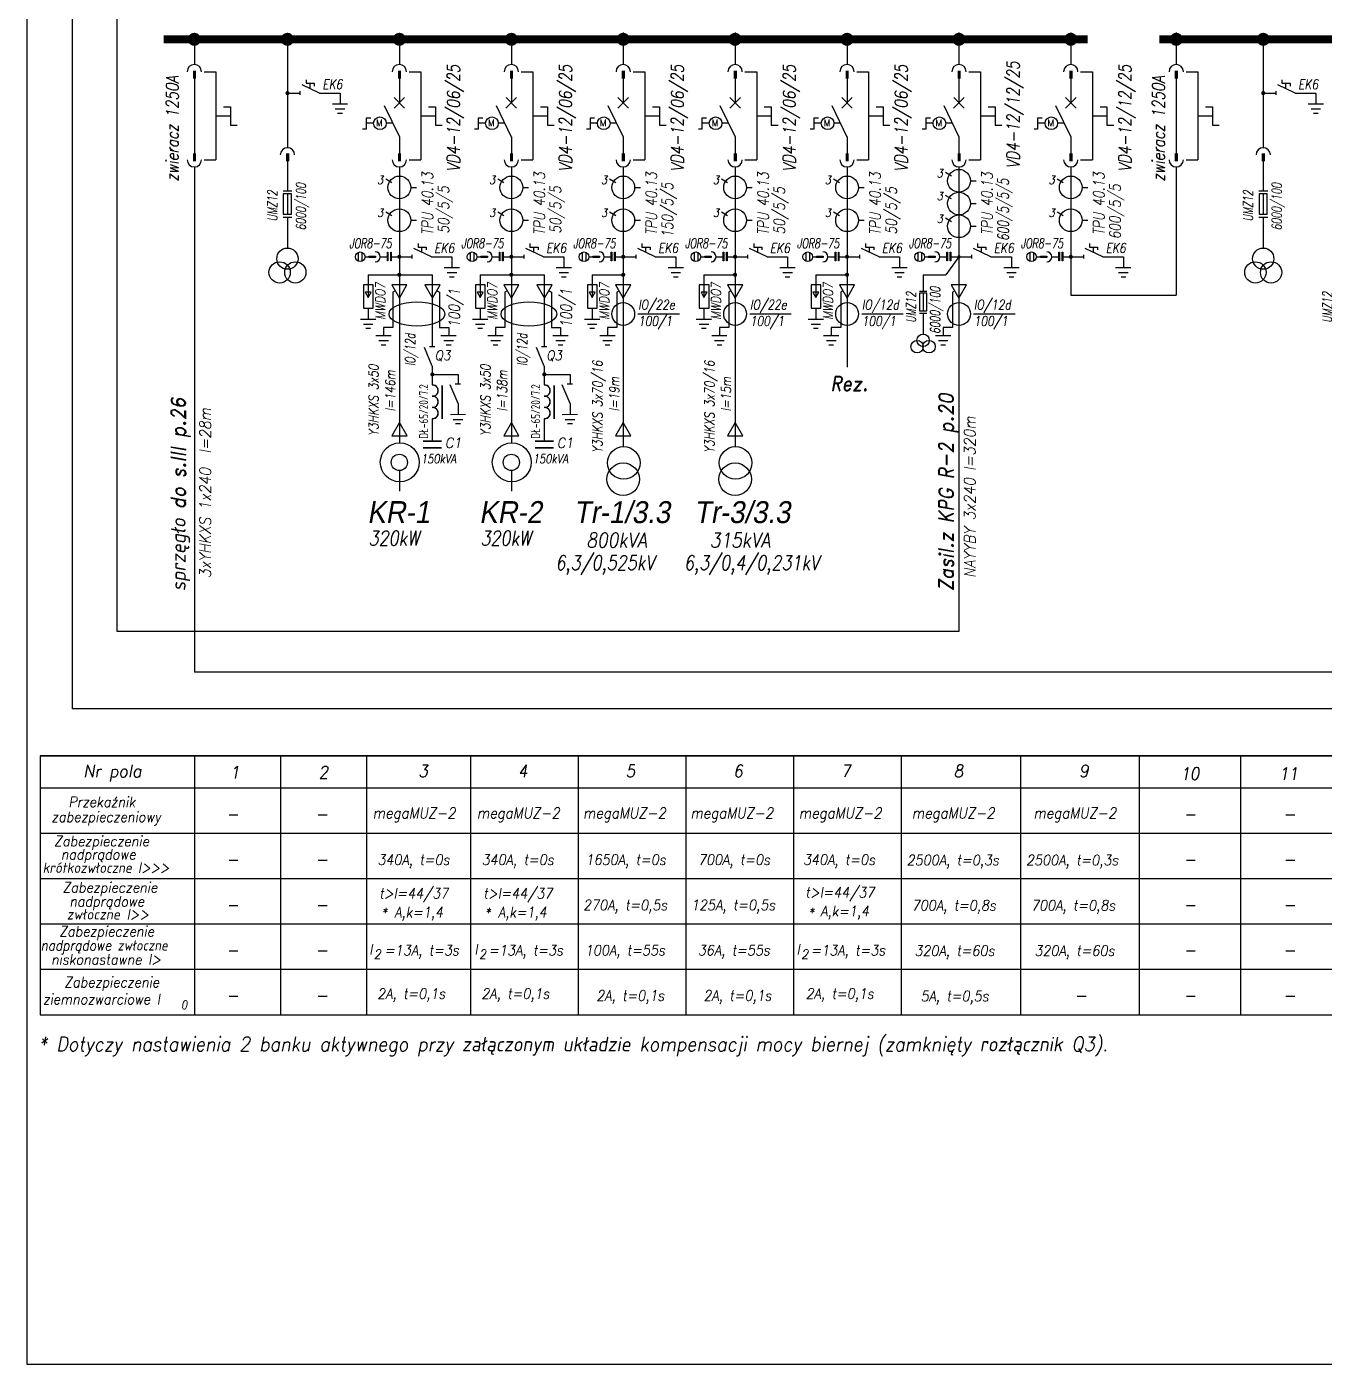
# Model space of a CAD drawing. Extents: x 0 to 420, y 0 to 295.
# Drawn here: x 0 to 179.1, y 0 to 184.6 of the extents above; entities that cross this region are included whole.
import ezdxf

# ---------------------------------------------------------------- set-up
doc = ezdxf.new("R2010")
doc.units = 0
doc.header["$MEASUREMENT"] = 0
doc.layers.get('0').update_dxf_attribs({"linetype": 'CONTINUOUS'})
doc.layers.add('STYKI', color=4, linetype='CONTINUOUS')
doc.styles.add('ROMAND', font='romand', dxfattribs={"width": 0.7, "oblique": 10, "height": 3.5})
doc.styles.add('ROMANS', font='romans', dxfattribs={"width": 0.8, "oblique": 10, "height": 1.99})
doc.styles.add('styl1', font='ARIAL.TTF', dxfattribs={"oblique": 10, "height": 1.82})

msp = doc.modelspace()

# ---------------------------------------------------------------- linework, layer by layer
for p, q in [((0, 295), (0, 0)), ((47.88, 171.24), (46.86, 171.24)), ((50.53, 171.24), (49.62, 171.24)), ((63.34, 171.24), (62.32, 171.24)), ((65.98, 171.24), (65.08, 171.24)), ((78.79, 171.24), (77.77, 171.24)), ((81.43, 171.24), (80.53, 171.24)), ((94.23, 171.24), (93.21, 171.24)), ((96.87, 171.24), (95.97, 171.24)), ((109.68, 171.24), (108.66, 171.24)), ((112.32, 171.24), (111.42, 171.24)), ((125.13, 171.24), (124.11, 171.24)), ((127.77, 171.24), (126.87, 171.24)), ((140.57, 171.24), (139.55, 171.24)), ((143.21, 171.24), (142.31, 171.24)), ((0, 0), (420, 0))]:
    msp.add_line(p, q)
at = {"color": 7}
for p, q in [((6.32, 90.46), (6.32, 212.85)), ((12.48, 101.12), (12.48, 205.35)), ((23.14, 182.83), (23.14, 179.35)), ((35.99, 182.83), (35.99, 167.86)), ((51.44, 182.83), (51.44, 179.35)), ((66.9, 182.83), (66.9, 179.35)), ((82.34, 183.78), (82.34, 179.35)), ((97.79, 183.78), (97.79, 179.35)), ((113.24, 182.83), (113.24, 179.35)), ((128.69, 183.76), (128.69, 179.35)), ((144.13, 183.76), (144.13, 179.35)), ((158.68, 183.76), (158.68, 179.35)), ((170.69, 182.83), (170.69, 167.86)), ((23.14, 178.39), (23.14, 166.17)), ((24.5, 178.36), (26.12, 178.36)), ((26.12, 178.36), (26.12, 166.21)), ((38.57, 177.26), (38.57, 176.76)), ((51.44, 178.39), (51.44, 174.07)), ((52.8, 178.36), (54.42, 178.36)), ((54.42, 178.36), (54.42, 166.21)), ((66.9, 178.39), (66.9, 174.07)), ((68.26, 178.36), (69.88, 178.36)), ((69.88, 178.36), (69.88, 166.21)), ((82.34, 178.39), (82.34, 174.07)), ((83.71, 178.36), (85.33, 178.36)), ((85.33, 178.36), (85.33, 166.21)), ((97.79, 178.39), (97.79, 174.07)), ((99.15, 178.36), (100.77, 178.36)), ((100.77, 178.36), (100.77, 166.21)), ((113.24, 178.39), (113.24, 174.07)), ((114.6, 178.36), (116.22, 178.36)), ((116.22, 178.36), (116.22, 166.21)), ((128.69, 178.39), (128.69, 174.07)), ((130.05, 178.36), (131.67, 178.36)), ((131.67, 178.36), (131.67, 166.21)), ((144.13, 178.39), (144.13, 174.07)), ((145.49, 178.36), (147.11, 178.36)), ((147.11, 178.36), (147.11, 166.21)), ((158.68, 178.39), (158.68, 166.17)), ((160.04, 178.36), (161.66, 178.36)), ((161.66, 178.36), (161.66, 166.21)), ((173.27, 177.26), (173.27, 176.76)), ((35.99, 175.41), (37.72, 175.41)), ((37.72, 175.68), (37.72, 175.17)), ((40.42, 175.41), (38, 176.56)), ((38.57, 176.76), (39.69, 176.76)), ((39.11, 175.98), (39.11, 176.75)), ((39.69, 176.76), (39.69, 176.37)), ((40.42, 175.41), (43.25, 175.41)), ((43.25, 175.41), (43.25, 173.93)), ((170.69, 175.41), (172.43, 175.41)), ((172.43, 175.68), (172.43, 175.16)), ((175.12, 175.41), (172.7, 176.56)), ((173.27, 176.76), (174.39, 176.76)), ((173.82, 175.98), (173.82, 176.75)), ((174.39, 176.76), (174.39, 176.36)), ((175.12, 175.41), (177.95, 175.41)), ((177.95, 175.41), (177.95, 173.93)), ((27.17, 173.53), (28.13, 173.53)), ((28.13, 173.53), (28.13, 170.99)), ((42.19, 173.92), (44.3, 173.93)), ((52.17, 174.8), (50.71, 173.35)), ((50.71, 174.8), (52.16, 173.34)), ((55.47, 173.53), (56.43, 173.53)), ((56.43, 173.53), (56.43, 170.99)), ((67.63, 174.8), (66.16, 173.35)), ((66.17, 174.8), (67.62, 173.34)), ((70.93, 173.53), (71.89, 173.53)), ((71.89, 173.53), (71.89, 170.99)), ((83.08, 174.8), (81.61, 173.35)), ((81.62, 174.8), (83.07, 173.34)), ((86.38, 173.53), (87.34, 173.53)), ((87.34, 173.53), (87.34, 170.99)), ((98.52, 174.8), (97.05, 173.35)), ((97.06, 174.8), (98.51, 173.34)), ((101.82, 173.53), (102.78, 173.53)), ((102.78, 173.53), (102.78, 170.99)), ((113.97, 174.8), (112.51, 173.35)), ((112.51, 174.8), (113.96, 173.34)), ((117.27, 173.53), (118.23, 173.53)), ((118.23, 173.53), (118.23, 170.99)), ((129.42, 174.8), (127.95, 173.35)), ((127.96, 174.8), (129.41, 173.34)), ((132.72, 173.53), (133.68, 173.53)), ((133.68, 173.53), (133.68, 170.99)), ((144.86, 174.8), (143.4, 173.35)), ((143.4, 174.8), (144.85, 173.34)), ((148.16, 173.53), (149.12, 173.53)), ((149.12, 173.53), (149.12, 170.99)), ((162.71, 173.53), (163.67, 173.53)), ((163.67, 173.53), (163.67, 170.99)), ((176.89, 173.92), (179, 173.93)), ((26.12, 172.28), (28.13, 172.28)), ((42.59, 173.24), (43.9, 173.24)), ((42.92, 172.66), (43.57, 172.66)), ((47.49, 171.95), (46.86, 171.95)), ((46.86, 171.95), (46.86, 170.41)), ((54.42, 172.28), (56.43, 172.28)), ((62.95, 171.95), (62.32, 171.95)), ((62.32, 171.95), (62.32, 170.41)), ((69.88, 172.28), (71.89, 172.28)), ((78.4, 171.95), (77.77, 171.95)), ((77.77, 171.95), (77.77, 170.41)), ((85.33, 172.28), (87.34, 172.28)), ((93.84, 171.95), (93.21, 171.95)), ((93.21, 171.95), (93.21, 170.41)), ((100.77, 172.28), (102.78, 172.28)), ((109.29, 171.95), (108.66, 171.95)), ((108.66, 171.95), (108.66, 170.41)), ((116.22, 172.28), (118.23, 172.28)), ((124.74, 171.95), (124.11, 171.95)), ((124.11, 171.95), (124.11, 170.41)), ((131.67, 172.28), (133.68, 172.28)), ((140.18, 171.95), (139.55, 171.95)), ((139.55, 171.95), (139.55, 170.41)), ((147.11, 172.28), (149.12, 172.28)), ((161.66, 172.28), (163.67, 172.28)), ((177.29, 173.24), (178.6, 173.24)), ((177.63, 172.66), (178.27, 172.66)), ((28.13, 170.99), (29.06, 170.99)), ((46.86, 170.41), (46.37, 170.41)), ((56.43, 170.99), (57.36, 170.99)), ((62.32, 170.41), (61.83, 170.41)), ((71.89, 170.99), (72.81, 170.99)), ((77.77, 170.41), (77.27, 170.41)), ((87.34, 170.99), (88.26, 170.99)), ((93.21, 170.41), (92.72, 170.41)), ((102.78, 170.99), (103.71, 170.99)), ((108.66, 170.41), (108.17, 170.41)), ((118.23, 170.99), (119.16, 170.99)), ((124.11, 170.41), (123.61, 170.41)), ((133.68, 170.99), (134.6, 170.99)), ((139.55, 170.41), (139.06, 170.41)), ((149.12, 170.99), (150.05, 170.99)), ((163.67, 170.99), (164.6, 170.99)), ((51.44, 169.38), (51.44, 166.17)), ((66.9, 169.38), (66.9, 166.17)), ((82.34, 169.38), (82.34, 166.17)), ((97.79, 169.38), (97.79, 166.17)), ((113.24, 169.38), (113.24, 166.17)), ((128.69, 169.38), (128.69, 166.17)), ((144.13, 169.38), (144.13, 166.17)), ((24.5, 166.21), (26.12, 166.21)), ((35.99, 166.54), (35.99, 162.22)), ((52.8, 166.21), (54.42, 166.21)), ((68.26, 166.21), (69.88, 166.21)), ((83.71, 166.21), (85.33, 166.21)), ((99.15, 166.21), (100.77, 166.21)), ((114.6, 166.21), (116.22, 166.21)), ((130.05, 166.21), (131.67, 166.21)), ((145.49, 166.21), (147.11, 166.21)), ((160.04, 166.21), (161.66, 166.21)), ((170.69, 166.54), (170.69, 162.22)), ((23.14, 165.22), (23.14, 95.51)), ((51.44, 165.22), (51.44, 127.16)), ((66.9, 165.22), (66.9, 127.16)), ((82.34, 165.22), (82.34, 127.16)), ((97.79, 165.22), (97.79, 127.16)), ((113.24, 165.22), (113.24, 137.61)), ((127.65, 163.93), (126.81, 164.44)), ((128.69, 165.22), (128.69, 101.12)), ((144.13, 165.22), (144.13, 147.51)), ((158.68, 165.17), (158.68, 147.51)), ((50.4, 163.01), (49.56, 163.52)), ((65.86, 163.01), (65.02, 163.52)), ((81.31, 163.01), (80.47, 163.52)), ((96.75, 163.01), (95.91, 163.52)), ((112.2, 163.01), (111.36, 163.52)), ((130.29, 163.31), (131.06, 163.31)), ((143.09, 163.01), (142.25, 163.52)), ((35.39, 161.92), (36.61, 161.92)), ((36.55, 161.5), (35.42, 161.5)), ((35.42, 161.5), (35.42, 158.68)), ((35.99, 162.22), (35.99, 161.92)), ((35.99, 161.5), (35.99, 158.68)), ((36.55, 158.68), (36.55, 161.5)), ((53.05, 162.39), (53.81, 162.39)), ((68.5, 162.39), (69.27, 162.39)), ((83.95, 162.39), (84.72, 162.39)), ((99.39, 162.39), (100.16, 162.39)), ((114.84, 162.39), (115.61, 162.39)), ((127.65, 160.8), (126.81, 161.3)), ((145.73, 162.39), (146.5, 162.39)), ((170.09, 161.92), (171.31, 161.92)), ((171.25, 161.5), (170.12, 161.5)), ((170.12, 161.5), (170.12, 158.68)), ((170.69, 162.22), (170.69, 161.92)), ((170.69, 161.5), (170.69, 158.68)), ((171.25, 158.68), (171.25, 161.5)), ((50.4, 158.48), (49.56, 158.99)), ((65.86, 158.48), (65.02, 158.99)), ((81.31, 158.48), (80.46, 158.99)), ((96.75, 158.48), (95.91, 158.99)), ((112.2, 158.48), (111.36, 158.99)), ((130.29, 160.17), (131.06, 160.17)), ((143.09, 158.48), (142.25, 158.99)), ((35.39, 158.27), (36.61, 158.27)), ((35.42, 158.68), (36.55, 158.68)), ((35.99, 158.27), (35.99, 154.03)), ((53.04, 157.86), (53.81, 157.86)), ((68.5, 157.86), (69.27, 157.86)), ((83.95, 157.86), (84.72, 157.86)), ((99.39, 157.86), (100.16, 157.86)), ((114.84, 157.86), (115.61, 157.86)), ((127.65, 157.66), (126.81, 158.17)), ((130.29, 157.03), (131.06, 157.03)), ((145.73, 157.86), (146.5, 157.86)), ((170.09, 158.27), (171.31, 158.27)), ((170.12, 158.68), (171.25, 158.68)), ((170.69, 158.27), (170.69, 154.03)), ((45.77, 153.44), (45.77, 152.2)), ((46.28, 153.44), (46.28, 152.2)), ((55.87, 152.82), (53.44, 153.97)), ((54.02, 154.67), (54.02, 154.17)), ((54.02, 154.17), (55.13, 154.17)), ((54.56, 153.39), (54.56, 154.15)), ((55.13, 154.17), (55.13, 153.77)), ((61.23, 153.44), (61.23, 152.2)), ((61.73, 153.44), (61.73, 152.2)), ((71.32, 152.82), (68.9, 153.97)), ((69.47, 154.67), (69.47, 154.17)), ((69.47, 154.17), (70.59, 154.17)), ((70.02, 153.39), (70.02, 154.15)), ((70.59, 154.17), (70.59, 153.77)), ((76.68, 153.44), (76.68, 152.2)), ((77.18, 153.44), (77.18, 152.2)), ((86.77, 152.82), (84.35, 153.97)), ((84.92, 154.67), (84.92, 154.17)), ((84.92, 154.17), (86.04, 154.17)), ((85.47, 153.39), (85.47, 154.15)), ((86.04, 154.17), (86.04, 153.77)), ((92.12, 153.44), (92.12, 152.2)), ((92.62, 153.44), (92.62, 152.2)), ((102.21, 152.82), (99.79, 153.97)), ((100.36, 154.67), (100.36, 154.17)), ((100.36, 154.17), (101.48, 154.17)), ((100.91, 153.39), (100.91, 154.15)), ((101.48, 154.17), (101.48, 153.77)), ((107.57, 153.44), (107.57, 152.2)), ((108.08, 153.44), (108.08, 152.2)), ((117.66, 152.82), (115.24, 153.97)), ((115.81, 154.67), (115.81, 154.17)), ((115.81, 154.17), (116.93, 154.17)), ((116.36, 153.39), (116.36, 154.15)), ((116.93, 154.17), (116.93, 153.77)), ((123.02, 153.44), (123.02, 152.2)), ((123.52, 153.44), (123.52, 152.2)), ((127.03, 153.46), (127.12, 153.46)), ((127.03, 152.25), (127.03, 153.46)), ((127.12, 153.46), (127.12, 152.25)), ((127.49, 153.46), (127.57, 153.46)), ((127.49, 152.25), (127.49, 153.46)), ((127.57, 153.46), (127.57, 152.25)), ((133.11, 152.82), (130.69, 153.97)), ((131.26, 154.67), (131.26, 154.17)), ((131.26, 154.17), (132.38, 154.17)), ((131.81, 153.39), (131.81, 154.15)), ((132.38, 154.17), (132.38, 153.77)), ((138.46, 153.44), (138.46, 152.2)), ((138.97, 153.44), (138.97, 152.2)), ((148.55, 152.82), (146.13, 153.97)), ((146.7, 154.67), (146.7, 154.17)), ((146.7, 154.17), (147.82, 154.17)), ((147.25, 153.39), (147.25, 154.15)), ((147.82, 154.17), (147.82, 153.77)), ((46.69, 152.82), (48.14, 152.82)), ((46.69, 152.82), (47.47, 152.82)), ((48.81, 152.82), (49.87, 152.82)), ((50.24, 152.82), (53.17, 152.82)), ((53.17, 153.08), (53.17, 152.57)), ((55.87, 152.82), (58.7, 152.82)), ((58.7, 152.82), (58.7, 151.33)), ((62.15, 152.82), (63.6, 152.82)), ((62.15, 152.82), (62.93, 152.82)), ((64.27, 152.82), (65.33, 152.82)), ((65.7, 152.82), (68.63, 152.82)), ((68.63, 153.08), (68.63, 152.57)), ((71.32, 152.82), (74.15, 152.82)), ((74.15, 152.82), (74.15, 151.33)), ((77.6, 152.82), (79.05, 152.82)), ((77.6, 152.82), (78.38, 152.82)), ((79.72, 152.82), (80.77, 152.82)), ((81.15, 152.82), (84.08, 152.82)), ((84.08, 153.08), (84.08, 152.57)), ((86.77, 152.82), (89.6, 152.82)), ((89.6, 152.82), (89.6, 151.33)), ((93.04, 152.82), (94.49, 152.82)), ((93.04, 152.82), (93.82, 152.82)), ((95.16, 152.82), (96.22, 152.82)), ((96.59, 152.82), (99.52, 152.82)), ((99.52, 153.08), (99.52, 152.57)), ((102.21, 152.82), (105.04, 152.82)), ((105.04, 152.82), (105.04, 151.33)), ((108.49, 152.82), (109.94, 152.82)), ((108.49, 152.82), (109.27, 152.82)), ((110.61, 152.82), (111.67, 152.82)), ((112.04, 152.82), (114.97, 152.82)), ((114.97, 153.08), (114.97, 152.57)), ((117.66, 152.82), (120.49, 152.82)), ((120.49, 152.82), (120.49, 151.33)), ((123.94, 152.82), (125.39, 152.82)), ((123.94, 152.82), (124.72, 152.82)), ((124.49, 152.72), (124.49, 152.91)), ((124.49, 152.91), (125.39, 152.91)), ((125.39, 152.72), (124.49, 152.72)), ((125.39, 152.91), (125.39, 152.72)), ((126.06, 152.82), (127.12, 152.82)), ((128.69, 152.82), (126.89, 150.34)), ((127.12, 152.25), (127.03, 152.25)), ((127.49, 152.82), (130.42, 152.82)), ((127.57, 152.25), (127.49, 152.25)), ((130.42, 153.08), (130.42, 152.57)), ((133.11, 152.82), (135.94, 152.82)), ((135.94, 152.82), (135.94, 151.33)), ((139.38, 152.82), (140.83, 152.82)), ((139.38, 152.82), (140.16, 152.82)), ((141.5, 152.82), (142.56, 152.82)), ((142.93, 152.82), (145.86, 152.82)), ((145.86, 153.08), (145.86, 152.57)), ((148.55, 152.82), (151.39, 152.82)), ((151.39, 152.82), (151.39, 151.33)), ((47.15, 150.34), (56.02, 150.34)), ((47.15, 150.34), (47.15, 147.2)), ((55.99, 150.34), (55.99, 140.42)), ((57.63, 151.33), (59.74, 151.34)), ((58.03, 150.64), (59.35, 150.64)), ((58.37, 150.07), (59.02, 150.07)), ((62.6, 150.34), (71.48, 150.34)), ((62.6, 150.34), (62.6, 147.2)), ((71.45, 150.34), (71.45, 140.42)), ((73.09, 151.33), (75.2, 151.34)), ((73.49, 150.64), (74.8, 150.64)), ((73.83, 150.07), (74.47, 150.07)), ((78.05, 150.34), (82.34, 150.34)), ((78.05, 150.34), (78.05, 147.2)), ((88.54, 151.33), (90.65, 151.34)), ((88.94, 150.64), (90.25, 150.64)), ((89.28, 150.07), (89.92, 150.07)), ((93.49, 150.34), (97.79, 150.34)), ((93.49, 150.34), (93.49, 147.2)), ((103.98, 151.33), (106.09, 151.34)), ((104.38, 150.64), (105.69, 150.64)), ((104.72, 150.07), (105.36, 150.07)), ((108.95, 150.34), (113.24, 150.34)), ((108.95, 150.34), (108.95, 147.2)), ((119.43, 151.33), (121.54, 151.34)), ((119.83, 150.64), (121.14, 150.64)), ((120.17, 150.07), (120.81, 150.07)), ((123.74, 150.34), (126.89, 150.34)), ((123.74, 150.34), (123.74, 148.09)), ((134.88, 151.33), (136.99, 151.34)), ((135.28, 150.64), (136.59, 150.64)), ((135.62, 150.07), (136.26, 150.07)), ((150.32, 151.33), (152.43, 151.34)), ((150.72, 150.64), (152.03, 150.64)), ((151.06, 150.07), (151.71, 150.07)), ((50.85, 148.12), (50.56, 147.94)), ((50.56, 147.94), (50.56, 143.05)), ((56.61, 148.16), (56.96, 147.94)), ((56.96, 147.94), (56.96, 143.05)), ((66.31, 148.12), (66.02, 147.94)), ((66.02, 147.94), (66.02, 143.05)), ((72.07, 148.16), (72.42, 147.94)), ((72.42, 147.94), (72.42, 143.05)), ((81.76, 148.12), (81.46, 147.94)), ((81.46, 147.94), (81.46, 143.05)), ((97.2, 148.12), (96.91, 147.94)), ((96.91, 147.94), (96.91, 143.05)), ((112.65, 148.12), (112.36, 147.94)), ((112.36, 147.94), (112.36, 143.05)), ((123.22, 148.09), (124.26, 148.09)), ((124.26, 147.78), (123.25, 147.78)), ((123.25, 147.78), (123.25, 145.38)), ((123.74, 147.78), (123.74, 145.38)), ((124.26, 145.38), (124.26, 147.78)), ((129.74, 148.95), (127.63, 148.94)), ((127.63, 148.94), (128.69, 147.12)), ((128.1, 148.12), (127.8, 147.94)), ((127.8, 147.94), (127.8, 143.05)), ((128.69, 147.12), (129.74, 148.95)), ((144.13, 147.51), (158.68, 147.51)), ((46.08, 144.22), (48.19, 144.23)), ((47.15, 145.74), (47.15, 144.22)), ((61.54, 144.22), (63.65, 144.23)), ((62.6, 145.74), (62.6, 144.22)), ((76.99, 144.22), (79.1, 144.23)), ((78.05, 145.74), (78.05, 144.22)), ((84.37, 144.95), (90.09, 144.95)), ((92.43, 144.22), (94.54, 144.23)), ((93.49, 145.74), (93.49, 144.22)), ((99.81, 144.95), (105.53, 144.95)), ((107.88, 144.22), (109.99, 144.23)), ((108.95, 145.74), (108.95, 144.22)), ((115.26, 144.95), (120.99, 144.95)), ((123.22, 145.02), (124.26, 145.02)), ((123.25, 145.38), (124.26, 145.38)), ((123.74, 144.96), (123.74, 142.15)), ((130.71, 144.95), (136.43, 144.95)), ((46.48, 143.53), (47.8, 143.53)), ((46.82, 142.96), (47.47, 142.96)), ((50.56, 143.05), (49.27, 143.05)), ((49.27, 143.05), (49.27, 141.94)), ((56.96, 143.05), (58.25, 143.05)), ((58.25, 143.05), (58.25, 141.94)), ((61.94, 143.53), (63.25, 143.53)), ((62.28, 142.96), (62.92, 142.96)), ((66.02, 143.05), (64.73, 143.05)), ((64.73, 143.05), (64.73, 141.94)), ((72.42, 143.05), (73.7, 143.05)), ((73.7, 143.05), (73.7, 141.94)), ((77.39, 143.53), (78.7, 143.53)), ((77.73, 142.96), (78.37, 142.96)), ((81.46, 143.05), (80.18, 143.05)), ((80.18, 143.05), (80.18, 141.94)), ((92.83, 143.53), (94.14, 143.53)), ((93.17, 142.96), (93.81, 142.96)), ((96.91, 143.05), (95.62, 143.05)), ((95.62, 143.05), (95.62, 141.94)), ((108.28, 143.53), (109.59, 143.53)), ((108.62, 142.96), (109.27, 142.96)), ((112.36, 143.05), (111.07, 143.05)), ((111.07, 143.05), (111.07, 141.94)), ((127.8, 143.05), (126.52, 143.05)), ((126.52, 143.05), (126.52, 141.94)), ((48.21, 141.94), (50.32, 141.95)), ((48.61, 141.25), (49.92, 141.25)), ((48.94, 140.68), (49.59, 140.68)), ((55.99, 137.72), (54.92, 140.31)), ((55.61, 140.42), (56.34, 140.42)), ((57.18, 141.94), (59.29, 141.95)), ((57.58, 141.25), (58.9, 141.25)), ((57.92, 140.68), (58.57, 140.68)), ((63.67, 141.94), (65.77, 141.95)), ((64.07, 141.25), (65.38, 141.25)), ((64.4, 140.68), (65.05, 140.68)), ((71.45, 137.72), (70.38, 140.31)), ((71.07, 140.42), (71.8, 140.42)), ((72.64, 141.94), (74.75, 141.95)), ((73.04, 141.25), (74.35, 141.25)), ((73.38, 140.68), (74.02, 140.68)), ((79.11, 141.94), (81.22, 141.95)), ((79.51, 141.25), (80.83, 141.25)), ((79.85, 140.68), (80.5, 140.68)), ((94.56, 141.94), (96.66, 141.95)), ((94.96, 141.25), (96.27, 141.25)), ((95.29, 140.68), (95.94, 140.68)), ((110.01, 141.94), (112.12, 141.95)), ((110.41, 141.25), (111.72, 141.25)), ((110.74, 140.68), (111.39, 140.68)), ((125.46, 141.94), (127.56, 141.95)), ((125.86, 141.25), (127.17, 141.25)), ((126.19, 140.68), (126.84, 140.68)), ((55.96, 136.6), (59.54, 136.6)), ((55.99, 137.72), (55.99, 135.13)), ((59.54, 136.6), (59.54, 135.27)), ((71.42, 136.6), (75, 136.6)), ((71.45, 137.72), (71.45, 135.13)), ((75, 136.6), (75, 135.27)), ((57.3, 135.08), (57.3, 130.47)), ((57.33, 135.08), (57.33, 130.47)), ((59.54, 132.57), (58.47, 135.16)), ((59.16, 135.27), (59.89, 135.27)), ((72.76, 135.08), (72.76, 130.47)), ((72.79, 135.08), (72.79, 130.47)), ((75, 132.57), (73.92, 135.16)), ((74.62, 135.27), (75.35, 135.27)), ((58.48, 131.08), (60.58, 131.09)), ((59.54, 132.57), (59.54, 131.08)), ((73.93, 131.08), (76.04, 131.09)), ((75, 132.57), (75, 131.08)), ((55.99, 130.47), (55.99, 127.36)), ((58.88, 130.39), (60.19, 130.39)), ((59.21, 129.82), (59.86, 129.82)), ((71.45, 130.47), (71.45, 127.36)), ((74.33, 130.39), (75.64, 130.39)), ((74.67, 129.82), (75.32, 129.82)), ((82.34, 127.16), (82.34, 126.63)), ((97.79, 127.16), (97.79, 126.63)), ((51.44, 123.33), (51.44, 120.47)), ((66.9, 123.33), (66.9, 120.47)), ((128.69, 101.12), (12.48, 101.12)), ((402.52, 95.51), (23.14, 95.51)), ((370.42, 90.46), (6.32, 90.46))]:
    msp.add_line(p, q, dxfattribs=at)
at = {"color": 7, "lineweight": 35}
for p, q in [((54.73, 127.36), (57.25, 127.36)), ((70.19, 127.36), (72.71, 127.36)), ((54.73, 126.45), (57.25, 126.45)), ((70.19, 126.45), (72.71, 126.45)), ((1.87, 83.97), (410.11, 83.97))]:
    msp.add_line(p, q, dxfattribs=at)
at = {"color": 7, "linetype": 'Continuous'}
for p, q in [((1.87, 83.97), (1.87, 48.21)), ((23.18, 83.97), (23.18, 48.3)), ((35.05, 83.97), (35.05, 48.21)), ((46.92, 83.97), (46.92, 48.21)), ((61.24, 83.97), (61.24, 48.3)), ((76.11, 83.97), (76.11, 48.3)), ((90.98, 83.97), (90.98, 48.3)), ((105.85, 83.97), (105.85, 48.3)), ((120.71, 83.97), (120.71, 48.3)), ((137.17, 83.97), (137.17, 48.3)), ((153.58, 83.97), (153.58, 48.3)), ((167.57, 83.97), (167.57, 48.21)), ((1.87, 79.53), (410.11, 79.53)), ((1.87, 73.28), (410.11, 73.28)), ((1.87, 67.03), (410.11, 67.03)), ((1.87, 60.78), (410.11, 60.78)), ((1.87, 54.53), (410.11, 54.53)), ((1.87, 48.21), (410.11, 48.21))]:
    msp.add_line(p, q, dxfattribs=at)
at = {"color": 7, "const_width": 1.12}
for points in [[(18.88, 182.83), (146.45, 182.83)], [(156.36, 182.83), (266.17, 182.83)]]:
    msp.add_lwpolyline(points, dxfattribs=at)
at = {"color": 7}
for points, const_width in [([(22.68, 182.83, 1), (23.6, 182.83, 1)], 0.876), ([(35.53, 182.83, 1), (36.45, 182.83, 1)], 0.876), ([(50.98, 182.83, 1), (51.9, 182.83, 1)], 0.876), ([(66.44, 182.83, 1), (67.36, 182.83, 1)], 0.876), ([(81.88, 182.83, 1), (82.8, 182.83, 1)], 0.876), ([(97.33, 182.83, 1), (98.25, 182.83, 1)], 0.876), ([(112.78, 182.83, 1), (113.7, 182.83, 1)], 0.876), ([(128.23, 182.83, 1), (129.15, 182.83, 1)], 0.876), ([(143.67, 182.83, 1), (144.59, 182.83, 1)], 0.876), ([(158.22, 182.83, 1), (159.14, 182.83, 1)], 0.876), ([(170.23, 182.83, 1), (171.15, 182.83, 1)], 0.876), ([(35.85, 175.41, 1), (36.14, 175.41, 1)], 0.278), ([(170.55, 175.41, 1), (170.84, 175.41, 1)], 0.278), ([(51.29, 152.82, 1), (51.58, 152.82, 1)], 0.278), ([(66.75, 152.82, 1), (67.04, 152.82, 1)], 0.278), ([(82.2, 152.82, 1), (82.49, 152.82, 1)], 0.278), ([(97.64, 152.82, 1), (97.93, 152.82, 1)], 0.278), ([(113.09, 152.82, 1), (113.38, 152.82, 1)], 0.278), ([(143.98, 152.82, 1), (144.27, 152.82, 1)], 0.278), ([(51.29, 150.34, 1), (51.58, 150.34, 1)], 0.278), ([(66.75, 150.34, 1), (67.04, 150.34, 1)], 0.278), ([(82.2, 150.34, 1), (82.49, 150.34, 1)], 0.278), ([(97.64, 150.34, 1), (97.93, 150.34, 1)], 0.278), ([(113.09, 150.34, 1), (113.38, 150.34, 1)], 0.278), ([(55.85, 136.59, 1), (56.14, 136.59, 1)], 0.278), ([(71.3, 136.59, 1), (71.6, 136.59, 1)], 0.278)]:
    msp.add_lwpolyline(points, format="xyb", close=True, dxfattribs=dict(at, const_width=const_width))
at = {"lineweight": 35, "const_width": 0.441}
for points in [[(23.15, 177.41), (23.15, 178.52)], [(51.45, 177.41), (51.45, 178.52)], [(66.91, 177.41), (66.91, 178.52)], [(82.36, 177.41), (82.36, 178.52)], [(97.81, 177.41), (97.81, 178.52)], [(113.26, 177.41), (113.26, 178.52)], [(128.71, 177.41), (128.71, 178.52)], [(144.15, 177.41), (144.15, 178.52)], [(158.7, 177.41), (158.7, 178.52)], [(23.15, 165.97), (23.15, 167.09)], [(36.01, 165.97), (36.01, 167.09)], [(51.45, 165.97), (51.45, 167.09)], [(66.91, 165.97), (66.91, 167.09)], [(82.36, 165.97), (82.36, 167.09)], [(97.81, 165.97), (97.81, 167.09)], [(113.26, 165.97), (113.26, 167.09)], [(128.71, 165.97), (128.71, 167.09)], [(144.15, 165.97), (144.15, 167.09)], [(158.7, 165.97), (158.7, 167.09)], [(170.71, 165.97), (170.71, 167.09)]]:
    msp.add_lwpolyline(points, dxfattribs=at)
at = {"color": 7}
for points in [[(49.78, 153.46), (49.87, 153.46), (49.87, 152.25), (49.78, 152.25)], [(50.24, 153.46), (50.33, 153.46), (50.33, 152.25), (50.24, 152.25)], [(65.24, 153.46), (65.33, 153.46), (65.33, 152.25), (65.24, 152.25)], [(65.7, 153.46), (65.78, 153.46), (65.78, 152.25), (65.7, 152.25)], [(80.69, 153.46), (80.77, 153.46), (80.77, 152.25), (80.69, 152.25)], [(81.15, 153.46), (81.23, 153.46), (81.23, 152.25), (81.15, 152.25)], [(96.13, 153.46), (96.22, 153.46), (96.22, 152.25), (96.13, 152.25)], [(96.59, 153.46), (96.67, 153.46), (96.67, 152.25), (96.59, 152.25)], [(111.58, 153.46), (111.67, 153.46), (111.67, 152.25), (111.58, 152.25)], [(112.04, 153.46), (112.12, 153.46), (112.12, 152.25), (112.04, 152.25)], [(142.47, 153.46), (142.56, 153.46), (142.56, 152.25), (142.47, 152.25)], [(142.93, 153.46), (143.01, 153.46), (143.01, 152.25), (142.93, 152.25)], [(47.24, 152.72), (47.24, 152.91), (48.14, 152.91), (48.14, 152.72)], [(62.7, 152.72), (62.7, 152.91), (63.6, 152.91), (63.6, 152.72)], [(78.15, 152.72), (78.15, 152.91), (79.05, 152.91), (79.05, 152.72)], [(93.59, 152.72), (93.59, 152.91), (94.49, 152.91), (94.49, 152.72)], [(109.04, 152.72), (109.04, 152.91), (109.94, 152.91), (109.94, 152.72)], [(139.93, 152.72), (139.93, 152.91), (140.83, 152.91), (140.83, 152.72)], [(47.84, 148.93), (46.5, 148.93), (46.5, 145.74), (47.84, 145.74)], [(46.73, 147.92), (47.15, 147.2), (47.56, 147.92)], [(50.38, 148.94), (51.44, 147.12), (52.49, 148.95)], [(54.95, 148.94), (56.01, 147.12), (57.06, 148.95)], [(63.3, 148.93), (61.95, 148.93), (61.95, 145.74), (63.3, 145.74)], [(62.19, 147.92), (62.6, 147.2), (63.02, 147.92)], [(65.84, 148.94), (66.9, 147.12), (67.95, 148.95)], [(70.41, 148.94), (71.47, 147.12), (72.52, 148.95)], [(78.75, 148.93), (77.4, 148.93), (77.4, 145.74), (78.75, 145.74)], [(77.63, 147.92), (78.05, 147.2), (78.47, 147.92)], [(81.29, 148.94), (82.35, 147.12), (83.39, 148.95)], [(94.19, 148.93), (92.84, 148.93), (92.84, 145.74), (94.19, 145.74)], [(93.08, 147.92), (93.49, 147.2), (93.91, 147.92)], [(96.73, 148.94), (97.79, 147.12), (98.84, 148.95)], [(109.64, 148.93), (108.3, 148.93), (108.3, 145.74), (109.64, 145.74)], [(108.53, 147.92), (108.95, 147.2), (109.36, 147.92)], [(112.18, 148.94), (113.24, 147.12), (114.29, 148.95)], [(50.38, 128.1), (52.5, 128.1), (51.44, 129.94)], [(65.84, 128.1), (67.95, 128.1), (66.9, 129.94)], [(81.29, 128.1), (83.4, 128.1), (82.34, 129.94)], [(96.73, 128.1), (98.84, 128.1), (97.79, 129.94)]]:
    msp.add_lwpolyline(points, close=True, dxfattribs=at)
for centre, radius in [((48.75, 171.24), 0.871), ((64.21, 171.24), 0.871), ((79.66, 171.24), 0.871), ((95.1, 171.24), 0.871), ((110.55, 171.24), 0.871), ((126, 171.24), 0.871), ((141.44, 171.24), 0.871), ((46.03, 152.82), 0.667), ((61.48, 152.82), 0.667), ((76.93, 152.82), 0.667), ((92.37, 152.82), 0.667), ((107.82, 152.82), 0.667), ((123.27, 152.82), 0.667), ((138.71, 152.82), 0.667)]:
    msp.add_circle(centre, radius)
for centre, radius in [((128.69, 163.31), 1.57), ((51.44, 162.39), 1.57), ((66.9, 162.39), 1.57), ((82.35, 162.39), 1.57), ((97.79, 162.39), 1.57), ((113.24, 162.39), 1.57), ((144.13, 162.39), 1.57), ((128.69, 160.17), 1.57), ((51.44, 157.86), 1.57), ((66.9, 157.86), 1.57), ((82.34, 157.86), 1.57), ((97.79, 157.86), 1.57), ((113.24, 157.86), 1.57), ((144.13, 157.86), 1.57), ((128.69, 157.03), 1.57), ((35.99, 152.56), 1.47), ((170.69, 152.56), 1.47), ((34.91, 150.66), 1.47), ((37.08, 150.66), 1.47), ((169.61, 150.66), 1.47), ((171.78, 150.66), 1.47), ((82.34, 144.93), 1.57), ((97.79, 144.93), 1.57), ((113.24, 144.93), 1.57), ((128.69, 144.93), 1.57), ((123.74, 141.29), 0.857), ((122.91, 140.42), 0.857), ((124.56, 140.42), 0.857), ((51.5, 124.46), 2.69), ((51.44, 124.45), 1.12), ((66.96, 124.46), 2.69), ((66.9, 124.45), 1.12), ((82.41, 124.38), 2.25), ((97.85, 124.38), 2.25), ((82.34, 122.13), 2.25), ((97.79, 122.13), 2.25)]:
    msp.add_circle(centre, radius, dxfattribs=at)
for centre, radius, start, end in [((23.14, 178.36), 0.986, 0, 180), ((51.44, 178.36), 0.986, 0, 180), ((66.9, 178.36), 0.986, 0, 180), ((82.34, 178.36), 0.986, 0, 180), ((97.79, 178.36), 0.986, 0, 180), ((113.24, 178.36), 0.986, 0, 180), ((128.69, 178.36), 0.986, 0, 180), ((144.13, 178.36), 0.986, 0, 180), ((158.68, 178.36), 0.986, 0, 180), ((23.14, 166.21), 0.986, 180, 0), ((35.99, 166.88), 0.986, 0, 180), ((51.44, 166.21), 0.986, 180, 0), ((66.9, 166.21), 0.986, 180, 0), ((82.34, 166.21), 0.986, 180, 0), ((97.79, 166.21), 0.986, 180, 0), ((113.24, 166.21), 0.986, 180, 0), ((128.69, 166.21), 0.986, 180, 0), ((144.13, 166.21), 0.986, 180, 0), ((158.68, 166.21), 0.986, 180, 0), ((170.69, 166.88), 0.986, 0, 180), ((48.11, 152.82), 0.698, 270, 90), ((63.57, 152.82), 0.698, 270, 90), ((79.02, 152.82), 0.698, 270, 90), ((94.46, 152.82), 0.698, 270, 90), ((109.91, 152.82), 0.698, 270, 90), ((125.36, 152.82), 0.698, 270, 90), ((140.8, 152.82), 0.698, 270, 90), ((128.69, 152.82), 0.146, 0, 180), ((128.69, 152.82), 0.146, 180, 0), ((56.03, 134.35), 0.779, 266.8812, 93.1188), ((56.03, 134.35), 0.763, 266.8145, 93.1855), ((71.49, 134.35), 0.779, 266.8812, 93.1188), ((71.49, 134.35), 0.763, 266.8145, 93.1855), ((56.03, 132.81), 0.779, 266.8812, 93.1188), ((56.03, 132.81), 0.763, 266.8145, 93.1855), ((71.49, 132.81), 0.779, 266.8812, 93.1188), ((71.49, 132.81), 0.763, 266.8145, 93.1855), ((56.03, 131.25), 0.779, 266.8812, 93.1188), ((56.03, 131.25), 0.763, 266.8145, 93.1855), ((71.49, 131.25), 0.779, 266.8812, 93.1188), ((71.49, 131.25), 0.763, 266.8145, 93.1855)]:
    msp.add_arc(centre, radius, start, end, dxfattribs=at)
for centre in [(53.87, 144.92), (69.33, 144.92)]:
    msp.add_ellipse(centre, major_axis=(-3.85, 0), ratio=0.435484, dxfattribs=at)
at = {"layer": 'STYKI', "color": 7}
for p, q in [((49.33, 173.72), (51.44, 169.38)), ((64.79, 173.72), (66.89, 169.38)), ((80.24, 173.72), (82.34, 169.38)), ((95.68, 173.72), (97.78, 169.38)), ((111.13, 173.72), (113.23, 169.38)), ((126.58, 173.72), (128.68, 169.38)), ((142.02, 173.72), (144.12, 169.38))]:
    msp.add_line(p, q, dxfattribs=at)

# ---------------------------------------------------------------- texts
at = {"color": 7, "oblique": 10}
for s, height, style, width, p in [('VD4-12/06/25', 1.728, 'ROMANS', 0.8, (59.78, 164.55)), ('VD4-12/06/25', 1.728, 'ROMANS', 0.8, (75.24, 164.55)), ('VD4-12/06/25', 1.728, 'ROMANS', 0.8, (90.68, 164.55)), ('VD4-12/06/25', 1.728, 'ROMANS', 0.8, (106.13, 164.55)), ('VD4-12/06/25', 1.728, 'ROMANS', 0.8, (121.58, 164.55)), ('VD4-12/12/25', 1.728, 'ROMANS', 0.8, (137.03, 165.02)), ('VD4-12/12/25', 1.728, 'ROMANS', 0.8, (152.47, 164.55)), ('zwieracz 1250A', 1.728, 'ROMANS', 0.8, (20.96, 163.23)), ('zwieracz 1250A', 1.728, 'ROMANS', 0.8, (157.09, 163.23)), ('TPU 40.13', 1.536, 'ROMANS', 0.8, (56.09, 155.79)), ('TPU 40.13', 1.536, 'ROMANS', 0.8, (71.54, 155.79)), ('TPU 40.13', 1.536, 'ROMANS', 0.8, (86.99, 155.79)), ('TPU 40.13', 1.536, 'ROMANS', 0.8, (102.43, 155.79)), ('TPU 40.13', 1.536, 'ROMANS', 0.8, (117.88, 155.79)), ('TPU 40.13', 1.536, 'ROMANS', 0.8, (133.33, 155.79)), ('TPU 40.13', 1.536, 'ROMANS', 0.8, (148.77, 155.79)), ('6000/100', 1.344, 'ROMANS', 0.7, (38.52, 156.46)), ('50/5/5', 1.536, 'ROMANS', 0.8, (58.31, 156.02)), ('50/5/5', 1.536, 'ROMANS', 0.8, (73.77, 156.02)), ('150/5/5', 1.536, 'ROMANS', 0.8, (89.22, 155.44)), ('50/5/5', 1.536, 'ROMANS', 0.8, (104.66, 155.9)), ('50/5/5', 1.536, 'ROMANS', 0.8, (120.11, 155.9)), ('600/5/5/5', 1.536, 'ROMANS', 0.7, (135.56, 155)), ('600/5/5', 1.536, 'ROMANS', 0.8, (151, 155.23)), ('6000/100', 1.344, 'ROMANS', 0.7, (173.22, 156.46)), ('UMZ12', 1.344, 'ROMANS', 0.7, (34.57, 157.7)), ('UMZ12', 1.344, 'ROMANS', 0.7, (169.27, 157.7)), ('MWDO7', 1.344, 'ROMANS', 0.8, (49.49, 144.11)), ('100/1', 1.536, 'ROMANS', 0.8, (59.79, 143.03)), ('100/1', 1.536, 'ROMANS', 0.8, (59.79, 143.03)), ('MWDO7', 1.344, 'ROMANS', 0.8, (64.95, 144.11)), ('100/1', 1.536, 'ROMANS', 0.8, (75.24, 143.03)), ('MWDO7', 1.344, 'ROMANS', 0.8, (80.39, 144.11)), ('MWDO7', 1.344, 'ROMANS', 0.8, (95.84, 144.11)), ('MWDO7', 1.344, 'ROMANS', 0.8, (111.29, 144.11)), ('UMZ12', 1.344, 'ROMANS', 0.7, (122.74, 143.7)), ('6000/100', 1.344, 'ROMANS', 0.7, (126.08, 142.15)), ('UMZ12', 1.344, 'ROMANS', 0.7, (180.2, 143.7)), ('IO/12d', 1.344, 'ROMANS', 0.7, (53.6, 137.73)), ('IO/12d', 1.344, 'ROMANS', 0.7, (69.06, 137.73)), ('Y3HKXS 3x70/16', 1.3472, 'ROMANS', 0.8, (79.47, 125.74)), ('Y3HKXS 3x70/16', 1.3472, 'ROMANS', 0.8, (94.92, 125.74)), ('Y3HKXS 3x50', 1.3472, 'ROMANS', 0.8, (48.55, 128.08)), ('l=146m', 1.347, 'ROMANS', 0.8, (50.85, 131.45)), ('Y3HKXS 3x50', 1.3472, 'ROMANS', 0.8, (64, 128.08)), ('l=138m', 1.347, 'ROMANS', 0.8, (66.31, 131.45)), ('l=19m', 1.347, 'ROMANS', 0.8, (81.78, 131.45)), ('l=15m', 1.347, 'ROMANS', 0.8, (97.22, 131.45)), ('sprzęgło do s.III p.26', 2.0208, 'ROMAND', 0.9, (21.94, 106.68)), ('Zasil.z KPG R-2 p.20', 2.0208, 'ROMAND', 0.9, (127.93, 106.68)), ('3xYHKXS 1x240  l=28m', 1.5717, 'ROMANS', 0.9, (25.42, 108.49)), ('NAYYBY 3x240 l=320m', 1.5717, 'ROMANS', 0.9, (130.96, 108.49))]:
    msp.add_text(s, height=height, rotation=90, dxfattribs=dict(at, style=style, width=width)).set_placement(p)
at = {"color": 7}
for s, height, style, oblique, width, p in [('EK6', 1.344, 'ROMANS', 10, 0.8, (40.81, 175.96)), ('EK6', 1.344, 'ROMANS', 10, 0.8, (175.51, 175.95)), ('3', 1.12, 'ROMANS', 15, 0.85, (125.61, 163.77)), ('3', 1.12, 'ROMANS', 15, 0.85, (48.36, 162.85)), ('3', 1.12, 'ROMANS', 15, 0.85, (63.82, 162.85)), ('3', 1.12, 'ROMANS', 15, 0.85, (79.27, 162.85)), ('3', 1.12, 'ROMANS', 15, 0.85, (94.71, 162.85)), ('3', 1.12, 'ROMANS', 15, 0.85, (110.16, 162.85)), ('3', 1.12, 'ROMANS', 15, 0.85, (141.05, 162.85)), ('3', 1.12, 'ROMANS', 15, 0.85, (125.61, 160.63)), ('3', 1.12, 'ROMANS', 15, 0.85, (48.36, 158.32)), ('3', 1.12, 'ROMANS', 15, 0.85, (63.82, 158.32)), ('3', 1.12, 'ROMANS', 15, 0.85, (79.27, 158.32)), ('3', 1.12, 'ROMANS', 15, 0.85, (94.71, 158.32)), ('3', 1.12, 'ROMANS', 15, 0.85, (110.16, 158.32)), ('3', 1.12, 'ROMANS', 15, 0.85, (141.05, 158.32)), ('3', 1.12, 'ROMANS', 15, 0.85, (125.61, 157.49)), ('JOR8-75', 1.344, 'ROMANS', 10, 0.7, (44.52, 154.01)), ('JOR8-75', 1.344, 'ROMANS', 10, 0.7, (59.97, 154.01)), ('JOR8-75', 1.344, 'ROMANS', 10, 0.7, (75.42, 154.01)), ('JOR8-75', 1.344, 'ROMANS', 10, 0.7, (90.87, 154.01)), ('JOR8-75', 1.344, 'ROMANS', 10, 0.7, (106.32, 154.01)), ('JOR8-75', 1.344, 'ROMANS', 10, 0.7, (121.76, 154.01)), ('JOR8-75', 1.344, 'ROMANS', 10, 0.7, (137.21, 154.01)), ('EK6', 1.344, 'ROMANS', 10, 0.8, (56.26, 153.36)), ('EK6', 1.344, 'ROMANS', 10, 0.8, (71.71, 153.36)), ('EK6', 1.344, 'ROMANS', 10, 0.8, (87.16, 153.36)), ('EK6', 1.344, 'ROMANS', 10, 0.8, (102.6, 153.36)), ('EK6', 1.344, 'ROMANS', 10, 0.8, (118.06, 153.36)), ('EK6', 1.344, 'ROMANS', 10, 0.8, (133.5, 153.36)), ('EK6', 1.344, 'ROMANS', 10, 0.8, (148.95, 153.36)), ('IO/22e', 1.344, 'ROMANS', 10, 0.8, (84.4, 145.54)), ('IO/22e', 1.344, 'ROMANS', 10, 0.8, (99.84, 145.54)), ('IO/12d', 1.344, 'ROMANS', 10, 0.8, (115.29, 145.54)), ('IO/12d', 1.344, 'ROMANS', 10, 0.8, (130.74, 145.54)), ('100/1', 1.344, 'ROMANS', 10, 0.8, (84.4, 143.28)), ('100/1', 1.344, 'ROMANS', 10, 0.8, (99.84, 143.28)), ('100/1', 1.344, 'ROMANS', 10, 0.8, (115.29, 143.28)), ('100/1', 1.344, 'ROMANS', 10, 0.8, (130.74, 143.28)), ('Q3', 1.344, 'ROMANS', 10, 0.9, (56.33, 138.55)), ('Q3', 1.344, 'ROMANS', 10, 0.9, (71.72, 138.54)), ('Rez.', 2.021, 'ROMAND', 10, 0.9, (110.94, 134.32)), ('C1', 1.382, 'ROMAND', 10, 0.95, (57.73, 126.46)), ('C1', 1.382, 'ROMAND', 10, 0.95, (73.18, 126.46)), ('150kVA         ', 1.2528, 'ROMANS', 10, 0.8, (54.42, 124.32)), ('150kVA         ', 1.2528, 'ROMANS', 10, 0.8, (69.87, 124.32)), ('KR-1', 3.024, 'styl1', 10, 0.9, (47, 116.08)), ('KR-2', 3.024, 'styl1', 10, 0.9, (62.45, 116.08)), ('Tr-1/3.3', 3.024, 'styl1', 10, 0.9, (75.49, 116.07)), ('Tr-3/3.3', 3.024, 'styl1', 10, 0.9, (92.09, 116.07)), ('320kW', 2.021, 'ROMAND', 10, 0.8, (47.18, 112.98)), ('320kW', 2.021, 'ROMAND', 10, 0.8, (62.63, 112.98)), ('800kVA', 2.021, 'ROMAND', 10, 0.85, (77.26, 112.72)), ('315kVA', 2.021, 'ROMAND', 10, 0.85, (94.3, 112.72)), ('6,3/0,525kV', 2.0208, 'ROMAND', 10, 0.8, (72.99, 109.6)), ('6,3/0,4/0,231kV', 2.0208, 'ROMAND', 10, 0.8, (90.74, 109.6)), ('Nr pola', 1.7, 'ROMAND', 10, 0.95, (7.81, 81)), ('1', 1.7, 'ROMAND', 10, 0.9, (28.06, 80.84)), ('2', 1.7, 'ROMAND', 10, 0.9, (40.29, 80.84)), ('3', 1.7, 'ROMAND', 10, 0.9, (54.05, 81.02)), ('4', 1.7, 'ROMAND', 10, 0.9, (67.81, 81.02)), ('5', 1.7, 'ROMAND', 10, 0.9, (82.67, 81.02)), ('6', 1.7, 'ROMAND', 10, 0.9, (97.54, 81.02)), ('7', 1.7, 'ROMAND', 10, 0.9, (112.41, 81.02)), ('8', 1.7, 'ROMAND', 10, 0.9, (127.96, 81.02)), ('9', 1.7, 'ROMAND', 10, 0.9, (145.27, 81.02)), ('10', 1.7, 'ROMAND', 10, 0.9, (159.26, 80.66)), ('11', 1.7, 'ROMAND', 10, 0.9, (172.87, 80.66)), ('Przekaźnik ', 1.44, 'ROMAND', 10, 0.9, (5.77, 76.88)), ('zabezpieczeniowy', 1.44, 'ROMAND', 10, 0.9, (3.41, 74.81)), ('-', 1.99, 'ROMANS', 10, 0.8, (27.5, 74.94)), ('-', 1.99, 'ROMANS', 10, 0.8, (39.81, 74.94)), ('megaMUZ-2', 1.5, 'ROMAND', 10, 0.9, (47.76, 75.31)), ('megaMUZ-2', 1.5, 'ROMAND', 10, 0.9, (62.14, 75.31)), ('megaMUZ-2', 1.5, 'ROMAND', 10, 0.9, (76.79, 75.31)), ('megaMUZ-2', 1.5, 'ROMAND', 10, 0.9, (91.62, 75.31)), ('megaMUZ-2', 1.5, 'ROMAND', 10, 0.9, (106.58, 75.31)), ('megaMUZ-2', 1.5, 'ROMAND', 10, 0.9, (122.18, 75.31)), ('megaMUZ-2', 1.5, 'ROMAND', 10, 0.9, (138.97, 75.31)), ('-', 1.99, 'ROMANS', 10, 0.8, (159.66, 74.94)), ('-', 1.99, 'ROMANS', 10, 0.8, (173.39, 74.94)), ('Zabezpieczenie ', 1.44, 'ROMAND', 10, 0.9, (3.78, 71.47)), ('nadprądowe ', 1.44, 'ROMAND', 10, 0.9, (4.72, 69.65)), ('340A, t=0s', 1.44, 'ROMAND', 10, 0.9, (48.42, 68.91)), ('340A, t=0s', 1.44, 'ROMAND', 10, 0.9, (62.8, 68.91)), ('1650A, t=0s', 1.44, 'ROMAND', 10, 0.9, (77.16, 68.91)), ('700A, t=0s', 1.44, 'ROMAND', 10, 0.9, (92.67, 68.91)), ('340A, t=0s', 1.44, 'ROMAND', 10, 0.9, (107.17, 68.91)), ('2500A, t=0,3s', 1.44, 'ROMAND', 10, 0.9, (121.48, 68.85)), ('2500A, t=0,3s', 1.44, 'ROMAND', 10, 0.9, (137.96, 68.85)), ('krótkozwłoczne I>>>', 1.44, 'ROMAND', 10, 0.87, (2.2, 67.8)), ('-', 1.99, 'ROMANS', 10, 0.8, (27.5, 68.69)), ('-', 1.99, 'ROMANS', 10, 0.8, (39.81, 68.69)), ('-', 1.99, 'ROMANS', 10, 0.8, (159.66, 68.69)), ('-', 1.99, 'ROMANS', 10, 0.8, (173.39, 68.69)), ('Zabezpieczenie ', 1.44, 'ROMAND', 10, 0.9, (4.94, 65.08)), ('nadprądowe ', 1.44, 'ROMAND', 10, 0.9, (5.89, 63.16)), ('t>I=44/37 ', 1.44, 'ROMAND', 10, 0.9, (48.65, 64.26)), ('t>I=44/37 ', 1.44, 'ROMAND', 10, 0.9, (63.02, 64.26)), ('t>I=44/37 ', 1.44, 'ROMAND', 10, 0.9, (107.47, 64.4)), ('zwłoczne I>>', 1.44, 'ROMAND', 10, 0.9, (5.54, 61.37)), ('-', 1.99, 'ROMANS', 10, 0.8, (27.5, 62.44)), ('-', 1.99, 'ROMANS', 10, 0.8, (39.81, 62.44)), ('*', 1.3, 'ROMAND', 10, 0.9, (48.97, 61.67)), ('A,k=1,4', 1.44, 'ROMAND', 10, 0.9, (50.75, 61.67)), ('*', 1.3, 'ROMAND', 10, 0.9, (63.24, 61.67)), ('A,k=1,4', 1.44, 'ROMAND', 10, 0.9, (65.07, 61.67)), ('270A, t=0,5s', 1.44, 'ROMAND', 10, 0.9, (76.81, 62.66)), ('125A, t=0,5s', 1.44, 'ROMAND', 10, 0.9, (91.71, 62.66)), ('*', 1.3, 'ROMAND', 10, 0.9, (107.91, 61.67)), ('A,k=1,4', 1.44, 'ROMAND', 10, 0.9, (109.57, 61.81)), ('700A, t=0,8s', 1.44, 'ROMAND', 10, 0.9, (122.18, 62.6)), ('700A, t=0,8s', 1.44, 'ROMAND', 10, 0.9, (138.65, 62.6)), ('-', 1.99, 'ROMANS', 10, 0.8, (159.66, 62.44)), ('-', 1.99, 'ROMANS', 10, 0.8, (173.39, 62.44)), ('Zabezpieczenie ', 1.44, 'ROMAND', 10, 0.9, (4.48, 59.01)), ('nadprądowe zwłoczne', 1.44, 'ROMAND', 10, 0.85, (1.93, 57.09)), ('I', 1.44, 'ROMAND', 10, 0.9, (47.29, 56.52)), ('2', 1.3, 'ROMAND', 10, 0.9, (47.91, 55.93)), ('=13A, t=3s', 1.44, 'ROMAND', 10, 0.9, (49.38, 56.41)), ('I', 1.44, 'ROMAND', 10, 0.9, (61.81, 56.52)), ('2', 1.3, 'ROMAND', 10, 0.9, (62.43, 55.93)), ('=13A, t=3s', 1.44, 'ROMAND', 10, 0.9, (63.76, 56.41)), ('100A, t=55s', 1.44, 'ROMAND', 10, 0.9, (77.06, 56.41)), ('36A, t=55s', 1.44, 'ROMAND', 10, 0.9, (92.65, 56.41)), ('I', 1.44, 'ROMAND', 10, 0.9, (106.29, 56.52)), ('2', 1.3, 'ROMAND', 10, 0.9, (106.91, 55.93)), ('=13A, t=3s', 1.44, 'ROMAND', 10, 0.9, (108.24, 56.41)), ('320A, t=60s', 1.44, 'ROMAND', 10, 0.9, (122.55, 56.35)), ('320A, t=60s', 1.44, 'ROMAND', 10, 0.9, (139.11, 56.35)), ('niskonastawne I>', 1.44, 'ROMAND', 10, 0.9, (3.37, 55.14)), ('-', 1.99, 'ROMANS', 10, 0.8, (27.5, 56.19)), ('-', 1.99, 'ROMANS', 10, 0.8, (39.81, 56.19)), ('-', 1.99, 'ROMANS', 10, 0.8, (159.66, 56.19)), ('-', 1.99, 'ROMANS', 10, 0.8, (173.39, 56.19)), ('Zabezpieczenie ', 1.44, 'ROMAND', 10, 0.9, (5.18, 52.01)), ('2A, t=0,1s', 1.44, 'ROMAND', 10, 0.9, (48.39, 50.43)), ('2A, t=0,1s', 1.44, 'ROMAND', 10, 0.9, (62.77, 50.43)), ('2A, t=0,1s', 1.44, 'ROMAND', 10, 0.9, (107.54, 50.43)), ('ziemnozwarciowe I', 1.44, 'ROMAND', 10, 0.9, (2.23, 49.66)), ('0', 1.2, 'ROMAND', 10, 0.8, (21.32, 49)), ('-', 1.99, 'ROMANS', 10, 0.8, (27.5, 49.94)), ('-', 1.99, 'ROMANS', 10, 0.8, (39.81, 49.94)), ('2A, t=0,1s', 1.44, 'ROMAND', 10, 0.9, (78.63, 50.16)), ('2A, t=0,1s', 1.44, 'ROMAND', 10, 0.9, (93.42, 50.16)), ('5A, t=0,5s', 1.44, 'ROMAND', 10, 0.9, (123.4, 50.1)), ('-', 1.99, 'ROMANS', 10, 0.8, (144.58, 49.94)), ('-', 1.99, 'ROMANS', 10, 0.8, (159.66, 49.94)), ('-', 1.99, 'ROMANS', 10, 0.8, (173.39, 49.94)), ('* Dotyczy nastawienia 2 banku aktywnego przy załączonym układzie kompensacji mocy biernej (zamknięty rozłącznik Q3).', 2, 'ROMAND', 10, 0.89, (1.64, 43.18))]:
    msp.add_text(s, height=height, dxfattribs=dict(at, style=style, oblique=oblique, width=width)).set_placement(p)
at = {"color": 7, "style": 'ROMANS', "width": 0.95}
for p in [(48.21, 170.83), (63.67, 170.83), (79.11, 170.83), (94.56, 170.83), (110.01, 170.83), (125.45, 170.83), (140.9, 170.83)]:
    msp.add_text('M', height=0.95, dxfattribs=at).set_placement(p)
at = {"color": 7, "style": 'ROMANS', "width": 0.7}
for p in [(55.41, 127.72), (70.87, 127.72)]:
    msp.add_text('DŁ-65/20/7.2', height=1.2528, rotation=90, dxfattribs=at).set_placement(p)

doc.saveas('drawing.dxf')
